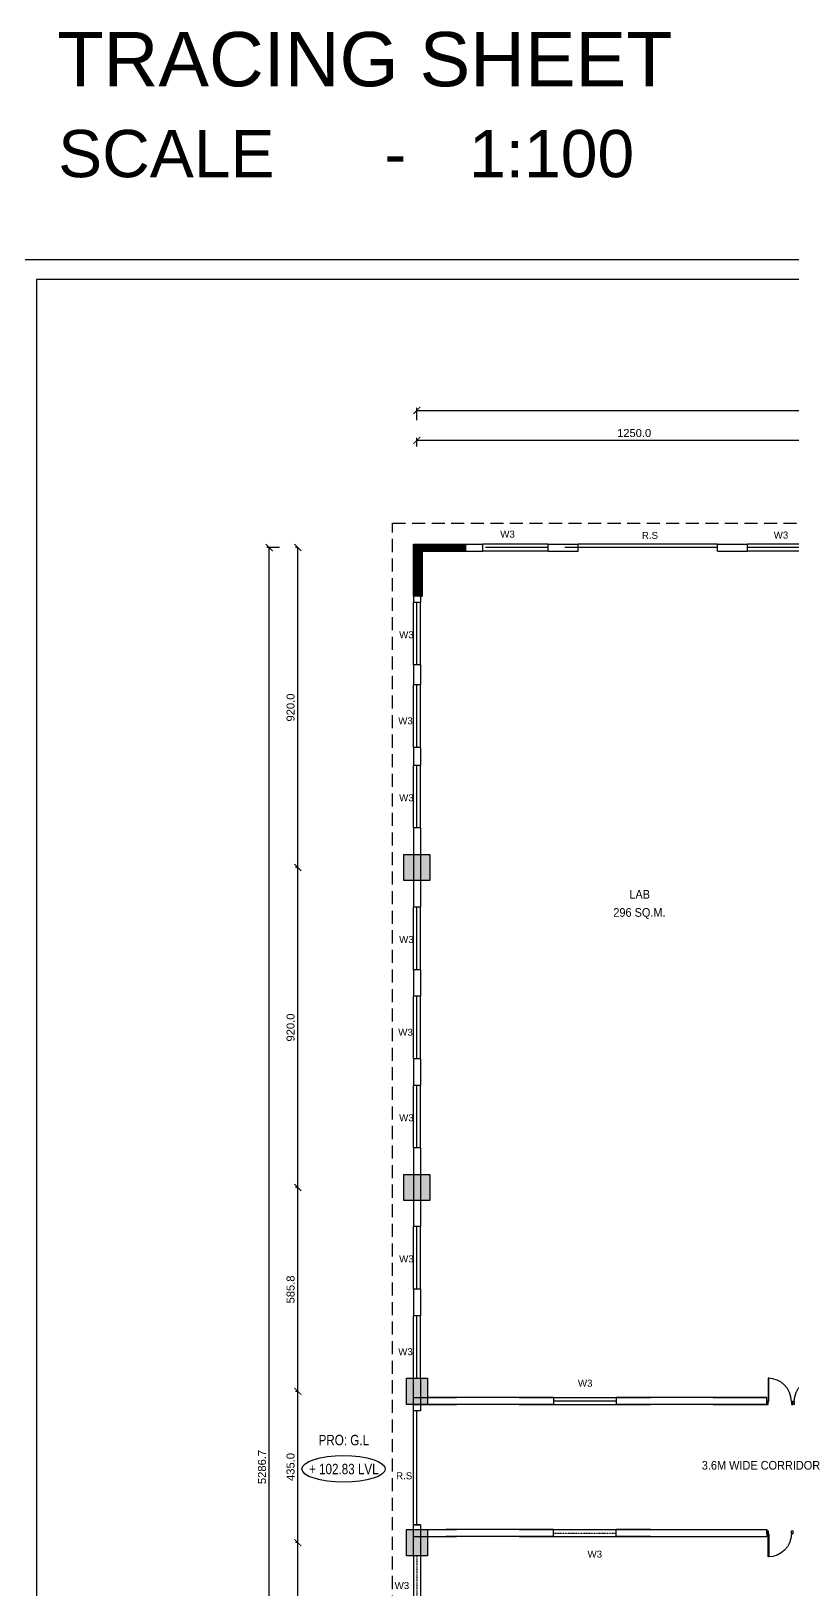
# Model space of a CAD drawing. Extents: x 53439 to 79867, y -144071 to -73305.
# Drawn here: x 57212 to 59404, y -125866 to -121385 of the extents above; entities that cross this region are included whole.
import ezdxf
from ezdxf.enums import TextEntityAlignment as Align

# ---------------------------------------------------------------- set-up
doc = ezdxf.new("R2010")
doc.units = 0
doc.header["$LTSCALE"] = 0.1
doc.header["$MEASUREMENT"] = 0
doc.header["$PDMODE"] = 35
doc.header["$PDSIZE"] = -0.8
doc.linetypes.add('DASHED2', pattern=[0.375, 0.25, -0.125])
doc.linetypes.add('HIDDEN', pattern=[0.375, 0.25, -0.125])
doc.layers.get('0').update_dxf_attribs({"linetype": 'CONTINUOUS'})
doc.layers.get('DEFPOINTS').update_dxf_attribs({"linetype": 'CONTINUOUS'})
for name, color, linetype in [('BOR', 200, 'CONTINUOUS'), ('BOR1', 230, 'CONTINUOUS'), ('COR_HA', 40, 'CONTINUOUS'), ('DOOR', 30, 'CONTINUOUS'), ('ESELEVATION', 7, 'CONTINUOUS'), ('HAT', 253, 'CONTINUOUS'), ('LAYER4', 130, 'CONTINUOUS'), ('TEXT', 7, 'CONTINUOUS'), ('THIN_HA', 253, 'CONTINUOUS'), ('WALL', 6, 'CONTINUOUS'), ('WIN', 102, 'CONTINUOUS')]:
    doc.layers.add(name, color=color, linetype=linetype)
doc.styles.add('1MM', font='arial.ttf')
doc.styles.add('2MM', font='arial.ttf', dxfattribs={"height": 100})
doc.styles.add('DIM', font='arial.ttf', dxfattribs={"width": 0.7, "height": 1})
doc.styles.add('DUTCH', font='arial.ttf')
doc.dimstyles.new('KRI', dxfattribs={"dimtxt": 23, "dimasz": 20, "dimexe": 7, "dimexo": 0, "dimgap": 9, "dimtad": 1, "dimdec": 1, "dimzin": 1, "dimtxsty": '1MM', "dimblk": 'ARCHTICK', "dimcen": 0.5, "dimclrd": 252, "dimclre": 252, "dimclrt": 7, "dimaunit": 1, "dimadec": 8, "dimazin": 3, "dimtfac": 1, "dimtdec": 1, "dimtmove": 0, "dimatfit": 3})

# ---------------------------------------------------------------- blocks, each defined once
blk = doc.blocks.new('A$C764D24B9')
at = {"layer": 'DOOR'}
for points in [[(0.056, 0.111), (0.083, 0.111), (0.083, 1), (0.056, 1)], [(0, 0), (0.056, 0), (0.056, 0.111), (0, 0.111)], [(0.944, 0), (1, 0), (1, 0.111), (0.944, 0.111)]]:
    blk.add_lwpolyline(points, close=True, dxfattribs=at)
blk.add_arc((0.056, 0.111), 0.889, 0, 90, dxfattribs=at)
blk = doc.blocks.new('_ARCHTICK')
at = {"layer": 'WALL', "color": 0, "const_width": 0.15}
blk.add_lwpolyline([(-0.5, -0.5), (0.5, 0.5)], dxfattribs=at)
blk = doc.blocks.new('*D43')
at = {"color": 252, "linetype": 'CONTINUOUS', "ltscale": 0.1}
for p, q in [((57979.6, -125730.8), (57972.6, -125730.8)), ((57979.6, -126316.6), (57979.6, -125730.8)), ((57979.6, -126316.6), (57972.6, -126316.6))]:
    blk.add_line(p, q, dxfattribs=at)
at = {"layer": 'DEFPOINTS', "color": 0, "linetype": 'CONTINUOUS', "ltscale": 0.1}
for p in [(57979.6, -125730.8), (57979.6, -125730.8), (57979.6, -126316.6)]:
    blk.add_point(p, dxfattribs=at)
at = {"color": 252, "linetype": 'CONTINUOUS', "ltscale": 0.1, "xscale": 20, "yscale": 20, "zscale": 20}
for p, rotation in [((57979.6, -125730.8), 90), ((57979.6, -126316.6), 270)]:
    blk.add_blockref('_ARCHTICK', p, dxfattribs=dict(at, rotation=rotation))
at = {"color": 7, "linetype": 'CONTINUOUS', "ltscale": 0.1, "insert": (57958.8, -126023.7), "char_height": 23, "attachment_point": 5, "rotation": 90, "style": '1MM'}
blk.add_mtext('585.8', dxfattribs=at)
blk = doc.blocks.new('*D44')
at = {"color": 252, "linetype": 'CONTINUOUS', "ltscale": 0.1}
for p, q in [((57979.6, -125295.8), (57972.6, -125295.8)), ((57979.6, -125730.8), (57979.6, -125295.8)), ((57979.6, -125730.8), (57972.6, -125730.8))]:
    blk.add_line(p, q, dxfattribs=at)
at = {"layer": 'DEFPOINTS', "color": 0, "linetype": 'CONTINUOUS', "ltscale": 0.1}
for p in [(57979.6, -125295.8), (57979.6, -125295.8), (57979.6, -125730.8)]:
    blk.add_point(p, dxfattribs=at)
at = {"color": 252, "linetype": 'CONTINUOUS', "ltscale": 0.1, "xscale": 20, "yscale": 20, "zscale": 20}
for p, rotation in [((57979.6, -125295.8), 90), ((57979.6, -125730.8), 270)]:
    blk.add_blockref('_ARCHTICK', p, dxfattribs=dict(at, rotation=rotation))
at = {"color": 7, "linetype": 'CONTINUOUS', "ltscale": 0.1, "insert": (57958.8, -125513.3), "char_height": 23, "attachment_point": 5, "rotation": 90, "style": '1MM'}
blk.add_mtext('435.0', dxfattribs=at)
blk = doc.blocks.new('*D45')
at = {"color": 252, "linetype": 'CONTINUOUS', "ltscale": 0.1}
for p, q in [((57979.6, -124709.9), (57972.6, -124709.9)), ((57979.6, -125295.8), (57979.6, -124709.9)), ((57979.6, -125295.8), (57972.6, -125295.8))]:
    blk.add_line(p, q, dxfattribs=at)
at = {"layer": 'DEFPOINTS', "color": 0, "linetype": 'CONTINUOUS', "ltscale": 0.1}
for p in [(57979.6, -124709.9), (57979.6, -124709.9), (57979.6, -125295.8)]:
    blk.add_point(p, dxfattribs=at)
at = {"color": 252, "linetype": 'CONTINUOUS', "ltscale": 0.1, "xscale": 20, "yscale": 20, "zscale": 20}
for p, rotation in [((57979.6, -124709.9), 90), ((57979.6, -125295.8), 270)]:
    blk.add_blockref('_ARCHTICK', p, dxfattribs=dict(at, rotation=rotation))
at = {"color": 7, "linetype": 'CONTINUOUS', "ltscale": 0.1, "insert": (57958.8, -125002.9), "char_height": 23, "attachment_point": 5, "rotation": 90, "style": '1MM'}
blk.add_mtext('585.8', dxfattribs=at)
blk = doc.blocks.new('*D46')
at = {"color": 252, "linetype": 'CONTINUOUS', "ltscale": 0.1}
for p, q in [((57979.6, -123789.9), (57972.6, -123789.9)), ((57979.6, -124709.9), (57979.6, -123789.9)), ((57979.6, -124709.9), (57972.6, -124709.9))]:
    blk.add_line(p, q, dxfattribs=at)
at = {"layer": 'DEFPOINTS', "color": 0, "linetype": 'CONTINUOUS', "ltscale": 0.1}
for p in [(57979.6, -123789.9), (57979.6, -123789.9), (57979.6, -124709.9)]:
    blk.add_point(p, dxfattribs=at)
at = {"color": 252, "linetype": 'CONTINUOUS', "ltscale": 0.1, "xscale": 20, "yscale": 20, "zscale": 20}
for p, rotation in [((57979.6, -123789.9), 90), ((57979.6, -124709.9), 270)]:
    blk.add_blockref('_ARCHTICK', p, dxfattribs=dict(at, rotation=rotation))
at = {"color": 7, "linetype": 'CONTINUOUS', "ltscale": 0.1, "insert": (57958.8, -124249.9), "char_height": 23, "attachment_point": 5, "rotation": 90, "style": '1MM'}
blk.add_mtext('920.0', dxfattribs=at)
blk = doc.blocks.new('*D47')
at = {"color": 252, "linetype": 'CONTINUOUS', "ltscale": 0.1}
for p, q in [((57979.6, -122869.9), (57972.6, -122869.9)), ((57979.6, -123789.9), (57979.6, -122869.9)), ((57979.6, -123789.9), (57972.6, -123789.9))]:
    blk.add_line(p, q, dxfattribs=at)
at = {"layer": 'DEFPOINTS', "color": 0, "linetype": 'CONTINUOUS', "ltscale": 0.1}
for p in [(57979.6, -122869.9), (57979.6, -122869.9), (57979.6, -123789.9)]:
    blk.add_point(p, dxfattribs=at)
at = {"color": 252, "linetype": 'CONTINUOUS', "ltscale": 0.1, "xscale": 20, "yscale": 20, "zscale": 20}
for p, rotation in [((57979.6, -122869.9), 90), ((57979.6, -123789.9), 270)]:
    blk.add_blockref('_ARCHTICK', p, dxfattribs=dict(at, rotation=rotation))
at = {"color": 7, "linetype": 'CONTINUOUS', "ltscale": 0.1, "insert": (57958.8, -123329.9), "char_height": 23, "attachment_point": 5, "rotation": 90, "style": '1MM'}
blk.add_mtext('920.0', dxfattribs=at)
blk = doc.blocks.new('HHRH')
at = {"layer": 'THIN_HA', "linetype": 'CONTINUOUS', "ltscale": 0.1}
blk.add_hatch(color=2, dxfattribs=at).paths.add_polyline_path([(-6923.03, -1177.102), (-6922.28, -1177.102), (-6922.28, -1177.852), (-6923.03, -1177.852)])
at = {"layer": 'THIN_HA', "color": 2, "linetype": 'CONTINUOUS', "ltscale": 0.1}
blk.add_lwpolyline([(-6923.03, -1177.102), (-6922.28, -1177.102), (-6922.28, -1177.852), (-6923.03, -1177.852)], close=True, dxfattribs=at)
blk = doc.blocks.new('HHYT')
at = {"layer": 'THIN_HA', "linetype": 'CONTINUOUS', "ltscale": 0.1}
blk.add_hatch(color=2, dxfattribs=at).paths.add_polyline_path([(-6922.955, -1152.844), (-6922.355, -1152.844), (-6922.355, -1153.594), (-6922.955, -1153.594)])
at = {"layer": 'THIN_HA', "color": 2, "linetype": 'CONTINUOUS', "ltscale": 0.1}
blk.add_lwpolyline([(-6922.955, -1152.844), (-6922.355, -1152.844), (-6922.355, -1153.594), (-6922.955, -1153.594)], close=True, dxfattribs=at)
blk = doc.blocks.new('*D55')
at = {"color": 252, "linetype": 'CONTINUOUS', "ltscale": 0.1}
for p, q in [((57979.6, -125730.8), (57972.6, -125730.8)), ((57979.6, -126316.6), (57979.6, -125730.8)), ((57979.6, -126316.6), (57972.6, -126316.6))]:
    blk.add_line(p, q, dxfattribs=at)
at = {"layer": 'DEFPOINTS', "color": 0, "linetype": 'CONTINUOUS', "ltscale": 0.1}
for p in [(57979.6, -125730.8), (57979.6, -125730.8), (57979.6, -126316.6)]:
    blk.add_point(p, dxfattribs=at)
at = {"color": 252, "linetype": 'CONTINUOUS', "ltscale": 0.1, "xscale": 20, "yscale": 20, "zscale": 20}
for p, rotation in [((57979.6, -125730.8), 90), ((57979.6, -126316.6), 270)]:
    blk.add_blockref('_ARCHTICK', p, dxfattribs=dict(at, rotation=rotation))
at = {"color": 7, "linetype": 'CONTINUOUS', "ltscale": 0.1, "insert": (57958.8, -126023.7), "char_height": 23, "attachment_point": 5, "rotation": 90, "style": '1MM'}
blk.add_mtext('585.8', dxfattribs=at)
blk = doc.blocks.new('*D56')
at = {"color": 252, "linetype": 'CONTINUOUS', "ltscale": 0.1}
for p, q in [((57979.6, -125295.8), (57972.6, -125295.8)), ((57979.6, -125730.8), (57979.6, -125295.8)), ((57979.6, -125730.8), (57972.6, -125730.8))]:
    blk.add_line(p, q, dxfattribs=at)
at = {"layer": 'DEFPOINTS', "color": 0, "linetype": 'CONTINUOUS', "ltscale": 0.1}
for p in [(57979.6, -125295.8), (57979.6, -125295.8), (57979.6, -125730.8)]:
    blk.add_point(p, dxfattribs=at)
at = {"color": 252, "linetype": 'CONTINUOUS', "ltscale": 0.1, "xscale": 20, "yscale": 20, "zscale": 20}
for p, rotation in [((57979.6, -125295.8), 90), ((57979.6, -125730.8), 270)]:
    blk.add_blockref('_ARCHTICK', p, dxfattribs=dict(at, rotation=rotation))
at = {"color": 7, "linetype": 'CONTINUOUS', "ltscale": 0.1, "insert": (57958.8, -125513.3), "char_height": 23, "attachment_point": 5, "rotation": 90, "style": '1MM'}
blk.add_mtext('435.0', dxfattribs=at)
blk = doc.blocks.new('*D57')
at = {"color": 252, "linetype": 'CONTINUOUS', "ltscale": 0.1}
for p, q in [((57979.6, -124709.9), (57972.6, -124709.9)), ((57979.6, -125295.8), (57979.6, -124709.9)), ((57979.6, -125295.8), (57972.6, -125295.8))]:
    blk.add_line(p, q, dxfattribs=at)
at = {"layer": 'DEFPOINTS', "color": 0, "linetype": 'CONTINUOUS', "ltscale": 0.1}
for p in [(57979.6, -124709.9), (57979.6, -124709.9), (57979.6, -125295.8)]:
    blk.add_point(p, dxfattribs=at)
at = {"color": 252, "linetype": 'CONTINUOUS', "ltscale": 0.1, "xscale": 20, "yscale": 20, "zscale": 20}
for p, rotation in [((57979.6, -124709.9), 90), ((57979.6, -125295.8), 270)]:
    blk.add_blockref('_ARCHTICK', p, dxfattribs=dict(at, rotation=rotation))
at = {"color": 7, "linetype": 'CONTINUOUS', "ltscale": 0.1, "insert": (57958.8, -125002.9), "char_height": 23, "attachment_point": 5, "rotation": 90, "style": '1MM'}
blk.add_mtext('585.8', dxfattribs=at)
blk = doc.blocks.new('*D58')
at = {"color": 252, "linetype": 'CONTINUOUS', "ltscale": 0.1}
for p, q in [((57979.6, -123789.9), (57972.6, -123789.9)), ((57979.6, -124709.9), (57979.6, -123789.9)), ((57979.6, -124709.9), (57972.6, -124709.9))]:
    blk.add_line(p, q, dxfattribs=at)
at = {"layer": 'DEFPOINTS', "color": 0, "linetype": 'CONTINUOUS', "ltscale": 0.1}
for p in [(57979.6, -123789.9), (57979.6, -123789.9), (57979.6, -124709.9)]:
    blk.add_point(p, dxfattribs=at)
at = {"color": 252, "linetype": 'CONTINUOUS', "ltscale": 0.1, "xscale": 20, "yscale": 20, "zscale": 20}
for p, rotation in [((57979.6, -123789.9), 90), ((57979.6, -124709.9), 270)]:
    blk.add_blockref('_ARCHTICK', p, dxfattribs=dict(at, rotation=rotation))
at = {"color": 7, "linetype": 'CONTINUOUS', "ltscale": 0.1, "insert": (57958.8, -124249.9), "char_height": 23, "attachment_point": 5, "rotation": 90, "style": '1MM'}
blk.add_mtext('920.0', dxfattribs=at)
blk = doc.blocks.new('*D59')
at = {"color": 252, "linetype": 'CONTINUOUS', "ltscale": 0.1}
for p, q in [((57979.6, -122869.9), (57972.6, -122869.9)), ((57979.6, -123789.9), (57979.6, -122869.9)), ((57979.6, -123789.9), (57972.6, -123789.9))]:
    blk.add_line(p, q, dxfattribs=at)
at = {"layer": 'DEFPOINTS', "color": 0, "linetype": 'CONTINUOUS', "ltscale": 0.1}
for p in [(57979.6, -122869.9), (57979.6, -122869.9), (57979.6, -123789.9)]:
    blk.add_point(p, dxfattribs=at)
at = {"color": 252, "linetype": 'CONTINUOUS', "ltscale": 0.1, "xscale": 20, "yscale": 20, "zscale": 20}
for p, rotation in [((57979.6, -122869.9), 90), ((57979.6, -123789.9), 270)]:
    blk.add_blockref('_ARCHTICK', p, dxfattribs=dict(at, rotation=rotation))
at = {"color": 7, "linetype": 'CONTINUOUS', "ltscale": 0.1, "insert": (57958.8, -123329.9), "char_height": 23, "attachment_point": 5, "rotation": 90, "style": '1MM'}
blk.add_mtext('920.0', dxfattribs=at)
blk = doc.blocks.new('*D65')
at = {"color": 252, "linetype": 'CONTINUOUS', "ltscale": 0.1}
for p, q in [((57979.6, -125730.8), (57972.6, -125730.8)), ((57979.6, -126316.6), (57979.6, -125730.8)), ((57979.6, -126316.6), (57972.6, -126316.6))]:
    blk.add_line(p, q, dxfattribs=at)
at = {"layer": 'DEFPOINTS', "color": 0, "linetype": 'CONTINUOUS', "ltscale": 0.1}
for p in [(57979.6, -125730.8), (57979.6, -125730.8), (57979.6, -126316.6)]:
    blk.add_point(p, dxfattribs=at)
at = {"color": 252, "linetype": 'CONTINUOUS', "ltscale": 0.1, "xscale": 20, "yscale": 20, "zscale": 20}
for p, rotation in [((57979.6, -125730.8), 90), ((57979.6, -126316.6), 270)]:
    blk.add_blockref('_ARCHTICK', p, dxfattribs=dict(at, rotation=rotation))
at = {"color": 7, "linetype": 'CONTINUOUS', "ltscale": 0.1, "insert": (57958.8, -126023.7), "char_height": 23, "attachment_point": 5, "rotation": 90, "style": '1MM'}
blk.add_mtext('585.8', dxfattribs=at)
blk = doc.blocks.new('*D66')
at = {"color": 252, "linetype": 'CONTINUOUS', "ltscale": 0.1}
for p, q in [((57979.6, -125295.8), (57972.6, -125295.8)), ((57979.6, -125730.8), (57979.6, -125295.8)), ((57979.6, -125730.8), (57972.6, -125730.8))]:
    blk.add_line(p, q, dxfattribs=at)
at = {"layer": 'DEFPOINTS', "color": 0, "linetype": 'CONTINUOUS', "ltscale": 0.1}
for p in [(57979.6, -125295.8), (57979.6, -125295.8), (57979.6, -125730.8)]:
    blk.add_point(p, dxfattribs=at)
at = {"color": 252, "linetype": 'CONTINUOUS', "ltscale": 0.1, "xscale": 20, "yscale": 20, "zscale": 20}
for p, rotation in [((57979.6, -125295.8), 90), ((57979.6, -125730.8), 270)]:
    blk.add_blockref('_ARCHTICK', p, dxfattribs=dict(at, rotation=rotation))
at = {"color": 7, "linetype": 'CONTINUOUS', "ltscale": 0.1, "insert": (57958.8, -125513.3), "char_height": 23, "attachment_point": 5, "rotation": 90, "style": '1MM'}
blk.add_mtext('435.0', dxfattribs=at)
blk = doc.blocks.new('*D67')
at = {"color": 252, "linetype": 'CONTINUOUS', "ltscale": 0.1}
for p, q in [((57979.6, -124709.9), (57972.6, -124709.9)), ((57979.6, -125295.8), (57979.6, -124709.9)), ((57979.6, -125295.8), (57972.6, -125295.8))]:
    blk.add_line(p, q, dxfattribs=at)
at = {"layer": 'DEFPOINTS', "color": 0, "linetype": 'CONTINUOUS', "ltscale": 0.1}
for p in [(57979.6, -124709.9), (57979.6, -124709.9), (57979.6, -125295.8)]:
    blk.add_point(p, dxfattribs=at)
at = {"color": 252, "linetype": 'CONTINUOUS', "ltscale": 0.1, "xscale": 20, "yscale": 20, "zscale": 20}
for p, rotation in [((57979.6, -124709.9), 90), ((57979.6, -125295.8), 270)]:
    blk.add_blockref('_ARCHTICK', p, dxfattribs=dict(at, rotation=rotation))
at = {"color": 7, "linetype": 'CONTINUOUS', "ltscale": 0.1, "insert": (57958.8, -125002.9), "char_height": 23, "attachment_point": 5, "rotation": 90, "style": '1MM'}
blk.add_mtext('585.8', dxfattribs=at)
blk = doc.blocks.new('*D68')
at = {"color": 252, "linetype": 'CONTINUOUS', "ltscale": 0.1}
for p, q in [((57979.6, -123789.9), (57972.6, -123789.9)), ((57979.6, -124709.9), (57979.6, -123789.9)), ((57979.6, -124709.9), (57972.6, -124709.9))]:
    blk.add_line(p, q, dxfattribs=at)
at = {"layer": 'DEFPOINTS', "color": 0, "linetype": 'CONTINUOUS', "ltscale": 0.1}
for p in [(57979.6, -123789.9), (57979.6, -123789.9), (57979.6, -124709.9)]:
    blk.add_point(p, dxfattribs=at)
at = {"color": 252, "linetype": 'CONTINUOUS', "ltscale": 0.1, "xscale": 20, "yscale": 20, "zscale": 20}
for p, rotation in [((57979.6, -123789.9), 90), ((57979.6, -124709.9), 270)]:
    blk.add_blockref('_ARCHTICK', p, dxfattribs=dict(at, rotation=rotation))
at = {"color": 7, "linetype": 'CONTINUOUS', "ltscale": 0.1, "insert": (57958.8, -124249.9), "char_height": 23, "attachment_point": 5, "rotation": 90, "style": '1MM'}
blk.add_mtext('920.0', dxfattribs=at)
blk = doc.blocks.new('*D69')
at = {"color": 252, "linetype": 'CONTINUOUS', "ltscale": 0.1}
for p, q in [((57979.6, -122869.9), (57972.6, -122869.9)), ((57979.6, -123789.9), (57979.6, -122869.9)), ((57979.6, -123789.9), (57972.6, -123789.9))]:
    blk.add_line(p, q, dxfattribs=at)
at = {"layer": 'DEFPOINTS', "color": 0, "linetype": 'CONTINUOUS', "ltscale": 0.1}
for p in [(57979.6, -122869.9), (57979.6, -122869.9), (57979.6, -123789.9)]:
    blk.add_point(p, dxfattribs=at)
at = {"color": 252, "linetype": 'CONTINUOUS', "ltscale": 0.1, "xscale": 20, "yscale": 20, "zscale": 20}
for p, rotation in [((57979.6, -122869.9), 90), ((57979.6, -123789.9), 270)]:
    blk.add_blockref('_ARCHTICK', p, dxfattribs=dict(at, rotation=rotation))
at = {"color": 7, "linetype": 'CONTINUOUS', "ltscale": 0.1, "insert": (57958.8, -123329.9), "char_height": 23, "attachment_point": 5, "rotation": 90, "style": '1MM'}
blk.add_mtext('920.0', dxfattribs=at)
blk = doc.blocks.new('*D97')
at = {"layer": 'DEFPOINTS', "color": 0, "linetype": 'CONTINUOUS', "ltscale": 0.1}
for p in [(58322.3, -122579.4), (59572.3, -122561.6), (59572.3, -122579.4)]:
    blk.add_point(p, dxfattribs=at)
at = {"layer": 'WIN', "color": 252, "linetype": 'CONTINUOUS', "ltscale": 0.1}
for p, q in [((58322.3, -122579.4), (58322.3, -122554.6)), ((59572.3, -122579.4), (59572.3, -122554.6)), ((58322.3, -122561.6), (59572.3, -122561.6))]:
    blk.add_line(p, q, dxfattribs=at)
at = {"layer": 'WIN', "color": 252, "linetype": 'CONTINUOUS', "ltscale": 0.1, "xscale": 20, "yscale": 20, "zscale": 20, "rotation": 180}
blk.add_blockref('_ARCHTICK', (58322.3, -122561.6), dxfattribs=at)
at = {"layer": 'WIN', "color": 252, "linetype": 'CONTINUOUS', "ltscale": 0.1, "xscale": 20, "yscale": 20, "zscale": 20}
blk.add_blockref('_ARCHTICK', (59572.3, -122561.6), dxfattribs=at)
at = {"layer": 'WIN', "color": 7, "linetype": 'CONTINUOUS', "ltscale": 0.1, "insert": (58947.3, -122540.8), "char_height": 23, "attachment_point": 5, "style": '1MM'}
blk.add_mtext('1250.0', dxfattribs=at)
blk = doc.blocks.new('*D111')
at = {"layer": 'DEFPOINTS', "color": 0, "linetype": 'CONTINUOUS', "ltscale": 0.1}
for p in [(58322.3, -122503.6), (72060.4, -122475.5), (72060.4, -122503.6, 0)]:
    blk.add_point(p, dxfattribs=at)
at = {"layer": 'WIN', "color": 252, "linetype": 'CONTINUOUS', "ltscale": 0.1}
for p, q in [((58322.3, -122503.6), (58322.3, -122468.5)), ((58322.3, -122475.5), (72060.4, -122475.5)), ((72060.4, -122503.6), (72060.4, -122468.5))]:
    blk.add_line(p, q, dxfattribs=at)
at = {"layer": 'WIN', "color": 252, "linetype": 'CONTINUOUS', "ltscale": 0.1, "xscale": 20, "yscale": 20, "zscale": 20, "rotation": 180}
blk.add_blockref('_ARCHTICK', (58322.3, -122475.5), dxfattribs=at)
at = {"layer": 'WIN', "color": 252, "linetype": 'CONTINUOUS', "ltscale": 0.1, "xscale": 20, "yscale": 20, "zscale": 20}
blk.add_blockref('_ARCHTICK', (72060.4, -122475.5), dxfattribs=at)
at = {"layer": 'WIN', "color": 7, "linetype": 'CONTINUOUS', "ltscale": 0.1, "insert": (65191.4, -122454.7), "char_height": 23, "attachment_point": 5, "style": '1MM'}
blk.add_mtext('13738.1', dxfattribs=at)
blk = doc.blocks.new('*D76')
at = {"layer": 'DEFPOINTS', "color": 0, "linetype": 'CONTINUOUS', "ltscale": 0.1}
for p in [(57897.4, -122869.9), (57927.2, -122869.9), (57927.2, -128156.6)]:
    blk.add_point(p, dxfattribs=at)
at = {"layer": 'WIN', "color": 252, "linetype": 'CONTINUOUS', "ltscale": 0.1}
for p, q in [((57927.2, -122869.9), (57890.4, -122869.9)), ((57897.4, -128156.6), (57897.4, -122869.9)), ((57927.2, -128156.6), (57890.4, -128156.6))]:
    blk.add_line(p, q, dxfattribs=at)
at = {"layer": 'WIN', "color": 252, "linetype": 'CONTINUOUS', "ltscale": 0.1, "xscale": 20, "yscale": 20, "zscale": 20}
for p, rotation in [((57897.4, -122869.9), 90), ((57897.4, -128156.6), 270)]:
    blk.add_blockref('_ARCHTICK', p, dxfattribs=dict(at, rotation=rotation))
at = {"layer": 'WIN', "color": 7, "linetype": 'CONTINUOUS', "ltscale": 0.1, "insert": (57876.7, -125513.3), "char_height": 23, "attachment_point": 5, "rotation": 90, "style": '1MM'}
blk.add_mtext('5286.7', dxfattribs=at)

msp = doc.modelspace()

# ---------------------------------------------------------------- hatches: boundary and pattern name
at = {"layer": 'THIN_HA', "linetype": 'CONTINUOUS'}
h = msp.add_hatch(dxfattribs=at)
h.set_pattern_fill('ANSI31', color=2, style=0)
h.set_pattern_definition([(45, (-33523.06649, -111229.0817), (-0.08838834765, 0.08838834765), [])])
h.paths.add_polyline_path([(58462.31, -122859.95), (58462.31, -122879.95), (58337.31, -122879.95), (58337.31, -123009.95), (58312.31, -123009.95), (58312.31, -122859.95)])

# ---------------------------------------------------------------- linework, layer by layer
at = {"layer": 'BOR'}
msp.add_lwpolyline([(73435.88, -122099.01), (57228.06, -122099.01), (57228.06, -130290.29), (73435.88, -130290.29)], close=True, dxfattribs=at)
at = {"layer": 'BOR1'}
msp.add_lwpolyline([(73492.41, -122042.48), (57171.54, -122042.48), (57171.54, -130346.82), (73492.41, -130346.82)], close=True, dxfattribs=at)
at = {"layer": 'COR_HA', "linetype": 'CONTINUOUS', "ltscale": 0.1}
msp.add_line((58312.31, -125679.24, 2.94), (58332.31, -125679.24, 2.94), dxfattribs=at)
at = {"layer": 'DOOR', "linetype": 'HIDDEN', "ltscale": 1500}
for p, q in [((58252.31, -122799.95, 0), (59534.81, -122799.95)), ((58252.31, -128226.62), (58252.31, -122799.95, 0))]:
    msp.add_line(p, q, dxfattribs=at)
at = {"layer": 'HAT', "color": 5, "linetype": 'CONTINUOUS', "ltscale": 0.1, "elevation": 0}
msp.add_lwpolyline([(58462.31, -122859.95), (58462.31, -122879.95), (58337.31, -122879.95), (58337.31, -123009.95), (58312.31, -123009.95), (58312.31, -122859.95)], close=True, dxfattribs=at)
at = {"layer": 'HAT', "linetype": 'CONTINUOUS', "ltscale": 0.1}
msp.add_ellipse((58111.16, -125518.74), major_axis=(119.94, 0), ratio=0.3200315, dxfattribs=at)
at = {"layer": 'WALL', "linetype": 'CONTINUOUS', "ltscale": 0.1}
for p, q in [((58312.31, -122859.95), (58512.44, -122859.95)), ((58312.31, -122859.95), (58312.31, -123027.61)), ((58374.81, -122859.95), (58512.44, -122859.95)), ((58512.44, -122879.95, 0), (58512.44, -122859.95, 0)), ((58699.94, -122859.95, 0), (58786.35, -122859.95, 0)), ((58699.94, -122859.95, 0), (58786.35, -122859.95, 0)), ((58699.94, -122859.95, 0), (58786.35, -122859.95, 0)), ((58699.94, -122859.95, 0), (58786.35, -122859.95, 0)), ((58699.94, -122859.95, 0), (58786.35, -122859.95, 0)), ((58699.94, -122879.95), (58699.94, -122859.95)), ((58786.35, -122879.95, 0), (58786.35, -122859.95, 0)), ((59186.91, -122859.95, 0), (59273.31, -122859.95, 0)), ((59186.91, -122859.95, 0), (59273.31, -122859.95, 0)), ((59186.91, -122859.95, 0), (59273.31, -122859.95, 0)), ((59186.91, -122859.95, 0), (59273.31, -122859.95, 0)), ((59186.91, -122859.95, 0), (59273.31, -122859.95, 0)), ((59186.91, -122879.95, 0), (59186.91, -122859.95, 0)), ((59273.31, -122879.95, 0), (59273.31, -122859.95, 0)), ((58337.31, -122879.95), (58512.44, -122879.95)), ((58379.81, -122879.95), (58512.44, -122879.95)), ((58699.94, -122879.95, 0), (58747.75, -122879.95, 0)), ((58699.94, -122879.95, 0), (58747.75, -122879.95, 0)), ((58699.94, -122879.95, 0), (58747.75, -122879.95, 0)), ((58699.94, -122879.95, 0), (58747.75, -122879.95, 0)), ((58699.94, -122879.95, 0), (58786.35, -122879.95, 0)), ((59186.91, -122879.95, 0), (59273.31, -122879.95, 0)), ((59186.91, -122879.95, 0), (59273.31, -122879.95, 0)), ((59186.91, -122879.95, 0), (59273.31, -122879.95, 0)), ((59186.91, -122879.95, 0), (59273.31, -122879.95, 0)), ((59186.91, -122879.95, 0), (59273.31, -122879.95, 0)), ((58332.31, -123027.61, 0), (58312.31, -123027.61, 0)), ((58332.31, -123009.95), (58332.31, -123027.61)), ((58312.31, -123207.61), (58312.31, -123264.58)), ((58312.31, -123207.61), (58312.31, -123264.58)), ((58332.31, -123207.61, 0), (58312.31, -123207.61, 0)), ((58332.31, -123207.61), (58332.31, -123264.58)), ((58332.31, -123207.61), (58332.31, -123264.58)), ((58332.31, -123264.58, 0), (58312.31, -123264.58, 0)), ((58312.31, -123444.58, 0), (58312.31, -123496.2, 0)), ((58312.31, -123444.58, 0), (58312.31, -123496.2, 0)), ((58332.31, -123444.58), (58312.31, -123444.58)), ((58332.31, -123444.58, 0), (58332.31, -123496.2, 0)), ((58332.31, -123444.58, 0), (58332.31, -123496.2, 0)), ((58332.31, -123496.2), (58312.31, -123496.2)), ((58332.31, -123476.6, 0), (58332.31, -123496.2, 0)), ((58332.31, -123476.6, 0), (58332.31, -123496.2, 0)), ((58332.31, -123476.6, 0), (58332.31, -123496.2, 0)), ((58312.31, -123676.2, 0), (58312.31, -123903.7, 0)), ((58332.31, -123676.2), (58312.31, -123676.2)), ((58332.31, -123676.2, 0), (58332.31, -123903.7, 0)), ((58332.31, -123903.7), (58312.31, -123903.7)), ((58312.31, -124083.7, 0), (58312.31, -124159.95, 0)), ((58312.31, -124083.7, 0), (58312.31, -124159.95, 0)), ((58312.31, -124083.7, 0), (58312.31, -124159.95, 0)), ((58332.31, -124083.7), (58312.31, -124083.7)), ((58332.31, -124083.7, 0), (58332.31, -124159.95, 0)), ((58332.31, -124083.7, 0), (58332.31, -124159.95, 0)), ((58332.31, -124083.7, 0), (58332.31, -124159.95, 0)), ((58332.31, -124159.95), (58312.31, -124159.95)), ((58312.31, -124339.95, 0), (58312.31, -124416.2, 0)), ((58312.31, -124339.95, 0), (58312.31, -124416.2, 0)), ((58312.31, -124339.95, 0), (58312.31, -124416.2, 0)), ((58332.31, -124339.95), (58312.31, -124339.95)), ((58332.31, -124339.95, 0), (58332.31, -124416.2, 0)), ((58332.31, -124339.95, 0), (58332.31, -124416.2, 0)), ((58332.31, -124339.95, 0), (58332.31, -124416.2, 0)), ((58332.31, -124371.98, 0), (58332.31, -124416.2, 0)), ((58332.31, -124371.98, 0), (58332.31, -124416.2, 0)), ((58332.31, -124371.98, 0), (58332.31, -124416.2, 0)), ((58332.31, -124416.2), (58312.31, -124416.2)), ((58312.31, -124596.2, 0), (58312.31, -124822.03, 0)), ((58332.31, -124596.2), (58312.31, -124596.2)), ((58332.31, -124596.2, 0), (58332.31, -124822.03, 0)), ((58332.31, -124822.03), (58312.31, -124822.03)), ((58312.31, -125002.03, 0), (58312.31, -125078.28, 0)), ((58312.31, -125002.03, 0), (58312.31, -125078.28, 0)), ((58312.31, -125002.03, 0), (58312.31, -125078.28, 0)), ((58312.31, -125002.03, 0), (58312.31, -125078.28, 0)), ((58332.31, -125002.03), (58312.31, -125002.03)), ((58332.31, -125002.03, 0), (58332.31, -125078.28, 0)), ((58332.31, -125002.03, 0), (58332.31, -125078.28, 0)), ((58332.31, -125002.03, 0), (58332.31, -125078.28, 0)), ((58332.31, -125002.03, 0), (58332.31, -125078.28, 0)), ((58332.31, -125078.28), (58312.31, -125078.28)), ((58312.31, -125351.65), (58312.31, -125258.28)), ((58332.31, -125258.28), (58332.31, -125351.65)), ((58312.31, -125313.28, 0), (58436.31, -125313.28, 0)), ((58312.31, -125333.28, 0), (58436.31, -125333.28, 0)), ((58715.31, -125313.28, 0), (58352.31, -125313.28, 0)), ((58715.31, -125333.28, 0), (58352.31, -125333.28, 0)), ((58616.31, -125313.28, 0), (58715.31, -125313.28, 0)), ((58616.31, -125313.28, 0), (58715.31, -125313.28, 0)), ((58616.31, -125313.28, 0), (58715.31, -125313.28, 0)), ((58616.31, -125313.28, 0), (58715.31, -125313.28, 0)), ((58616.31, -125313.28, 0), (58715.31, -125313.28, 0)), ((58616.31, -125313.28, 0), (58715.31, -125313.28, 0)), ((58616.31, -125313.28), (58715.31, -125313.28)), ((58616.31, -125313.28), (58715.31, -125313.28)), ((58616.31, -125313.28), (58715.31, -125313.28)), ((58715.31, -125313.28, 0), (58616.31, -125313.28, 0)), ((58715.31, -125313.28, 0), (58616.31, -125313.28, 0)), ((58616.31, -125333.28, 0), (58715.31, -125333.28, 0)), ((58616.31, -125333.28, 0), (58715.31, -125333.28, 0)), ((58616.31, -125333.28, 0), (58715.31, -125333.28, 0)), ((58616.31, -125333.28), (58715.31, -125333.28)), ((58616.31, -125333.28), (58715.31, -125333.28)), ((58715.31, -125333.28, 0), (58616.31, -125333.28, 0)), ((58715.31, -125313.28, 0), (58715.31, -125333.28, 0)), ((58895.31, -125313.28, 0), (58994.31, -125313.28, 0)), ((58895.31, -125313.28, 0), (58994.31, -125313.28, 0)), ((58895.31, -125313.28, 0), (58994.31, -125313.28, 0)), ((58895.31, -125313.28, 0), (58994.31, -125313.28, 0)), ((58895.31, -125313.28, 0), (58994.31, -125313.28, 0)), ((58895.31, -125313.28, 0), (58994.31, -125313.28, 0)), ((58895.31, -125313.28), (58994.31, -125313.28)), ((58895.31, -125313.28), (58994.31, -125313.28)), ((58895.31, -125313.28), (58994.31, -125313.28)), ((58994.31, -125313.28, 0), (58895.31, -125313.28, 0)), ((58994.31, -125313.28, 0), (58895.31, -125313.28, 0)), ((59328.97, -125313.28, 0), (58895.31, -125313.28, 0)), ((58895.31, -125313.28, 0), (58895.31, -125333.28, 0)), ((58895.31, -125333.28, 0), (58994.31, -125333.28, 0)), ((58895.31, -125333.28, 0), (58994.31, -125333.28, 0)), ((58895.31, -125333.28, 0), (58994.31, -125333.28, 0)), ((58895.31, -125333.28), (58994.31, -125333.28)), ((58895.31, -125333.28), (58994.31, -125333.28)), ((58994.31, -125333.28, 0), (58895.31, -125333.28, 0)), ((59328.97, -125333.28, 0), (58895.31, -125333.28, 0)), ((59174.31, -125313.28, 0), (59328.97, -125313.28, 0)), ((59174.31, -125313.28, 0), (59328.97, -125313.28, 0)), ((59174.31, -125333.28, 0), (59328.97, -125333.28, 0)), ((59328.97, -125333.28, 0), (59328.97, -125313.28, 0)), ((58332.31, -125351.65, 0), (58312.31, -125351.65, 0)), ((58332.31, -125351.65, 0), (58312.31, -125351.65, 0)), ((58332.31, -125351.65, 0), (58312.31, -125351.65, 0)), ((58312.31, -125768.28), (58312.31, -125679.24)), ((58332.31, -125679.24, 0), (58312.31, -125679.24, 0)), ((58332.31, -125679.24, 0), (58312.31, -125679.24, 0)), ((58332.31, -125679.24, 0), (58312.31, -125679.24, 0)), ((58332.31, -125679.24, 0), (58312.31, -125679.24, 0)), ((58312.31, -125679.24, 0), (58332.31, -125679.24, 0)), ((58312.31, -125693.28, 0), (58436.31, -125693.28, 0)), ((58332.31, -125679.24), (58332.31, -125768.28)), ((58344.81, -125693.28), (58428.81, -125693.28)), ((58715.31, -125693.28, 0), (58405.36, -125693.28, 0)), ((58616.31, -125693.28, 0), (58715.31, -125693.28, 0)), ((58616.31, -125693.28, 0), (58715.31, -125693.28, 0)), ((58616.31, -125693.28), (58715.31, -125693.28)), ((58616.31, -125693.28), (58715.31, -125693.28)), ((58715.31, -125693.28, 0), (58616.31, -125693.28, 0)), ((58715.31, -125713.28, 0), (58715.31, -125693.28, 0)), ((58895.31, -125693.28, 0), (58994.31, -125693.28, 0)), ((58895.31, -125693.28, 0), (58994.31, -125693.28, 0)), ((58895.31, -125693.28), (58994.31, -125693.28)), ((58895.31, -125693.28), (58994.31, -125693.28)), ((58994.31, -125693.28, 0), (58895.31, -125693.28, 0)), ((58994.31, -125693.28, 0), (58895.31, -125693.28, 0)), ((58895.31, -125713.28, 0), (58895.31, -125693.28, 0)), ((58943.08, -125693.28, 0), (59328.97, -125693.28, 0)), ((59328.97, -125693.28, 0), (59328.97, -125713.28, 0)), ((58312.31, -125713.28), (58436.31, -125713.28)), ((58715.31, -125713.28, 0), (58405.86, -125713.28, 0)), ((58616.31, -125713.28, 0), (58715.31, -125713.28, 0)), ((58616.31, -125713.28, 0), (58715.31, -125713.28, 0)), ((58616.31, -125713.28, 0), (58715.31, -125713.28, 0)), ((58616.31, -125713.28, 0), (58715.31, -125713.28, 0)), ((58616.31, -125713.28), (58715.31, -125713.28)), ((58616.31, -125713.28), (58715.31, -125713.28)), ((58616.31, -125713.28), (58715.31, -125713.28)), ((58715.31, -125713.28, 0), (58616.31, -125713.28, 0)), ((58715.31, -125713.28, 0), (58616.31, -125713.28, 0)), ((58895.31, -125713.28, 0), (58994.31, -125713.28, 0)), ((58895.31, -125713.28, 0), (58994.31, -125713.28, 0)), ((58895.31, -125713.28, 0), (59328.97, -125713.28, 0)), ((58895.31, -125713.28, 0), (58994.31, -125713.28, 0)), ((58895.31, -125713.28, 0), (58994.31, -125713.28, 0)), ((58895.31, -125713.28), (58994.31, -125713.28)), ((58895.31, -125713.28), (58994.31, -125713.28)), ((58895.31, -125713.28), (58994.31, -125713.28)), ((58994.31, -125713.28, 0), (58895.31, -125713.28, 0)), ((58994.31, -125713.28, 0), (58895.31, -125713.28, 0)), ((58994.31, -125713.28, 0), (58895.31, -125713.28, 0)), ((59174.31, -125713.28, 0), (59328.97, -125713.28, 0))]:
    msp.add_line(p, q, dxfattribs=at)
for points in [[(58512.44, -122879.95), (58512.44, -122859.95)], [(58699.94, -122879.95), (58699.94, -122859.95)], [(59273.31, -122879.95), (59273.31, -122859.95)], [(58332.31, -123027.61), (58312.31, -123027.61)], [(58332.31, -123207.61), (58312.31, -123207.61)], [(58332.31, -123264.58), (58312.31, -123264.58)], [(58332.31, -123444.58), (58312.31, -123444.58)], [(58332.31, -123496.2), (58312.31, -123496.2)], [(58332.31, -123676.2), (58312.31, -123676.2)], [(58332.31, -123903.7), (58312.31, -123903.7)], [(58332.31, -124083.7), (58312.31, -124083.7)], [(58332.31, -124159.95), (58312.31, -124159.95)], [(58332.31, -124339.95), (58312.31, -124339.95)], [(58332.31, -124416.2), (58312.31, -124416.2)], [(58332.31, -124596.2), (58312.31, -124596.2)], [(58332.31, -124822.03), (58312.31, -124822.03)], [(58332.31, -125002.03), (58312.31, -125002.03)], [(58332.31, -125078.28), (58312.31, -125078.28)], [(58715.31, -125313.28), (58715.31, -125333.28)], [(58895.31, -125313.28), (58895.31, -125333.28)], [(58715.31, -125713.28), (58715.31, -125693.28)], [(58895.31, -125713.28), (58895.31, -125693.28)]]:
    msp.add_lwpolyline(points, dxfattribs=at)
at = {"layer": 'WIN'}
for p, q in [((58699.94, -122859.95), (58512.44, -122859.95)), ((58699.94, -122869.95), (58519.94, -122869.95)), ((58927.75, -122869.95), (58747.75, -122869.95)), ((59186.91, -122859.95, 0), (58786.35, -122859.95, 0)), ((59186.91, -122869.95, 0), (58786.35, -122869.95, 0)), ((59174.31, -122869.95), (58994.31, -122869.95)), ((59453.31, -122859.95, 0), (59273.31, -122859.95, 0)), ((59453.31, -122869.95, 0), (59273.31, -122869.95, 0)), ((58699.94, -122879.95), (58512.44, -122879.95)), ((59453.31, -122879.95, 0), (59273.31, -122879.95, 0)), ((58312.31, -123207.61, 0), (58312.31, -123027.61, 0)), ((58322.31, -123207.61, 0), (58322.31, -123027.61, 0)), ((58332.31, -123207.61, 0), (58332.31, -123027.61, 0)), ((58312.31, -123444.58), (58312.31, -123264.58)), ((58322.31, -123444.58), (58322.31, -123264.58)), ((58332.31, -123444.58), (58332.31, -123264.58)), ((58312.31, -123676.2), (58312.31, -123496.2)), ((58322.31, -123676.2), (58322.31, -123496.2)), ((58332.31, -123676.2), (58332.31, -123496.2)), ((58312.31, -124083.7), (58312.31, -123903.7)), ((58322.31, -124083.7), (58322.31, -123903.7)), ((58332.31, -124083.7), (58332.31, -123903.7)), ((58312.31, -124339.95), (58312.31, -124159.95)), ((58322.31, -124339.95), (58322.31, -124159.95)), ((58332.31, -124339.95), (58332.31, -124159.95)), ((58312.31, -124596.2), (58312.31, -124416.2)), ((58322.31, -124596.2), (58322.31, -124416.2)), ((58332.31, -124596.2), (58332.31, -124416.2)), ((58312.31, -125002.03), (58312.31, -124822.03)), ((58322.31, -125002.03), (58322.31, -124822.03)), ((58332.31, -125002.03), (58332.31, -124822.03)), ((58312.31, -125258.28), (58312.31, -125078.28)), ((58322.31, -125258.28), (58322.31, -125078.28)), ((58332.31, -125258.28), (58332.31, -125078.28)), ((58715.31, -125313.28, 0), (58895.31, -125313.28, 0)), ((58715.31, -125323.28, 0), (58895.31, -125323.28, 0)), ((58715.31, -125333.28, 0), (58895.31, -125333.28, 0)), ((58312.31, -125679.24, 0), (58312.31, -125351.65, 0)), ((58322.31, -125679.24, 0), (58322.31, -125351.65, 0)), ((58715.31, -125693.28, 0), (58895.31, -125693.28, 0)), ((58715.31, -125713.28, 0), (58895.31, -125713.28, 0)), ((58312.31, -125768.28), (58312.31, -125948.28)), ((58332.31, -125768.28), (58332.31, -125948.28))]:
    msp.add_line(p, q, dxfattribs=at)
at = {"layer": 'WIN', "linetype": 'DASHED2', "ltscale": 1.5}
for p, q in [((58715.31, -125703.28, 0), (58895.31, -125703.28, 0)), ((58322.31, -125768.28), (58322.31, -125948.28))]:
    msp.add_line(p, q, dxfattribs=at)

# ---------------------------------------------------------------- block references
at = {"layer": 'THIN_HA', "color": 2, "linetype": 'CONTINUOUS', "xscale": 100, "yscale": 100, "zscale": 100}
for name, p in [('HHRH', (750587.78, -6042.2, 0)), ('HHRH', (750587.78, -6962.2, 0)), ('HHYT', (750587.78, -9973.87, 0)), ('HHYT', (750587.78, -10408.87, 0))]:
    msp.add_blockref(name, p, dxfattribs=at)
at = {"layer": 'WALL', "linetype": 'CONTINUOUS', "ltscale": 0.1}
for p, xscale, yscale, zscale in [((59328.97, -125333.28, 0), 75.00000000116415, 75.00000000116415, 75.00000000116415), ((59478.97, -125333.28, 0), -75.00000000116415, 75.0000000010914, 75.00000000109135)]:
    msp.add_blockref('A$C764D24B9', p, dxfattribs=dict(at, xscale=xscale, yscale=yscale, zscale=zscale))
at = {"layer": 'WALL', "linetype": 'CONTINUOUS', "ltscale": 0.1, "xscale": -75.00000000116415, "yscale": 75.0000000010914, "zscale": 75.00000000109135, "rotation": 180}
msp.add_blockref('A$C764D24B9', (59328.97, -125696.82, 0), dxfattribs=at)

# ---------------------------------------------------------------- texts
at = {"style": 'DIM'}
for s, p in [('W3', (58562.09, -122841.34)), ('R.S', (58969.51, -122845.1, 0)), ('W3', (59348.87, -122843.98, 0)), ('W3', (58271.19, -123130.69, 0)), ('W3', (58268.58, -123378.11, 0)), ('W3', (58271.19, -123599.29, 0)), ('W3', (58271.19, -124006.79, 0)), ('W3', (58268.58, -124273.49, 0)), ('W3', (58271.19, -124519.29, 0)), ('W3', (58271.19, -124925.12, 0)), ('W3', (58268.58, -125191.82, 0)), ('W3', (58785.57, -125282.32, 0)), ('R.S', (58262.4, -125548.54)), ('W3', (58813.23, -125773.83, 0)), ('W3', (58258.19, -125864.33, 0))]:
    msp.add_text(s, height=20, dxfattribs=at).set_placement(p)
at = {"layer": 'ESELEVATION', "linetype": 'CONTINUOUS', "ltscale": 0.1, "style": 'DUTCH', "width": 0.8}
for s, p in [('PRO: G.L', (58111.99, -125435.92)), ('+ 102.83 LVL', (58111.99, -125519.14))]:
    msp.add_text(s, height=30, dxfattribs=at).set_placement(p, align=Align.MIDDLE_CENTER)
at = {"layer": 'LAYER4', "style": '2MM'}
for s, height, p in [('TRACING SHEET', 156.2299, (57287.53, -121543.95)), ('SCALE      -', 135.8521, (57290.09, -121805.22)), ('1:100', 135.852, (58472.5, -121805.22))]:
    msp.add_text(s, height=height, dxfattribs=at).set_placement(p)
at = {"layer": 'TEXT', "style": 'DUTCH', "width": 0.9}
for s, p in [('LAB', (58933.53, -123879.5, 0)), ('296 SQ.M.', (58887.42, -123931.48, 0)), ('3.6M WIDE CORRIDOR', (59142.01, -125520.94))]:
    msp.add_text(s, height=25, dxfattribs=at).set_placement(p)

# ---------------------------------------------------------------- dimensions: what is measured, and where the dimension line sits
at = {"color": 1, "linetype": 'CONTINUOUS', "ltscale": 0.1}
for base, p1, p2, picture, middle in [((57979.56, -122869.95), (57979.56, -123789.95), (57979.56, -122869.95), '*D47', (57958.82, -123329.95)), ((57979.56, -122869.95), (57979.56, -123789.95), (57979.56, -122869.95), '*D59', (57958.82, -123329.95)), ((57979.56, -122869.95), (57979.56, -123789.95), (57979.56, -122869.95), '*D69', (57958.82, -123329.95)), ((57979.56, -123789.95), (57979.56, -124709.95), (57979.56, -123789.95), '*D46', (57958.82, -124249.95)), ((57979.56, -123789.95), (57979.56, -124709.95), (57979.56, -123789.95), '*D58', (57958.82, -124249.95)), ((57979.56, -123789.95), (57979.56, -124709.95), (57979.56, -123789.95), '*D68', (57958.82, -124249.95)), ((57979.56, -124709.95), (57979.56, -125295.78), (57979.56, -124709.95), '*D45', (57958.82, -125002.87)), ((57979.56, -124709.95), (57979.56, -125295.78), (57979.56, -124709.95), '*D57', (57958.82, -125002.87)), ((57979.56, -124709.95), (57979.56, -125295.78), (57979.56, -124709.95), '*D67', (57958.82, -125002.87)), ((57979.56, -125295.78), (57979.56, -125730.78), (57979.56, -125295.78), '*D44', (57958.81, -125513.28)), ((57979.56, -125295.78), (57979.56, -125730.78), (57979.56, -125295.78), '*D56', (57958.81, -125513.28)), ((57979.56, -125295.78), (57979.56, -125730.78), (57979.56, -125295.78), '*D66', (57958.81, -125513.28)), ((57979.56, -125730.78), (57979.56, -126316.62), (57979.56, -125730.78), '*D43', (57958.82, -126023.7)), ((57979.56, -125730.78), (57979.56, -126316.62), (57979.56, -125730.78), '*D55', (57958.82, -126023.7)), ((57979.56, -125730.78), (57979.56, -126316.62), (57979.56, -125730.78), '*D65', (57958.82, -126023.7))]:
    dim = msp.add_linear_dim(base=base, p1=p1, p2=p2, angle=270, dimstyle='KRI', dxfattribs=at)
    dim.commit()
    dim.dimension.update_dxf_attribs({"geometry": picture, "text_midpoint": middle})
at = {"layer": 'WIN', "linetype": 'CONTINUOUS', "ltscale": 0.1}
for base, p1, p2, picture, middle in [((72060.44, -122475.48), (58322.31, -122503.65), (72060.44, -122503.65, 0), '*D111', (65191.38, -122454.73)), ((59572.31, -122561.57), (58322.31, -122579.45), (59572.31, -122579.45), '*D97', (58947.31, -122540.83))]:
    dim = msp.add_linear_dim(base=base, p1=p1, p2=p2, dimstyle='KRI', dxfattribs=at)
    dim.commit()
    dim.dimension.update_dxf_attribs({"geometry": picture, "text_midpoint": middle})
dim = msp.add_linear_dim(base=(57897.44, -122869.95), p1=(57927.21, -128156.62), p2=(57927.21, -122869.95), angle=90, dimstyle='KRI', dxfattribs=at)
dim.commit()
dim.dimension.update_dxf_attribs({"geometry": '*D76', "text_midpoint": (57876.7, -125513.28)})

doc.saveas('drawing.dxf')
